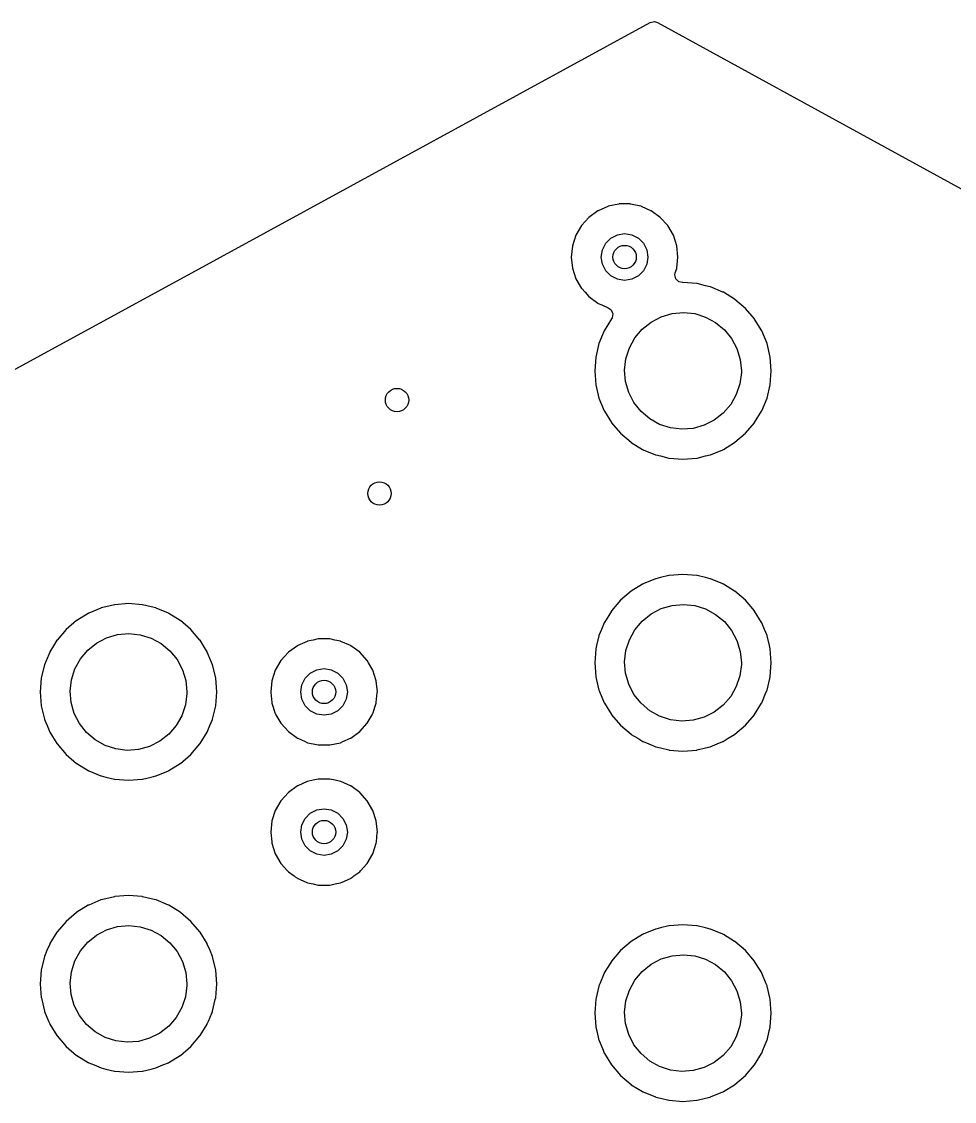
# Model space of a CAD drawing. Extents: x 4.44 to 6.57, y -4.27 to -1.83.
# Drawn here: x 5.066 to 5.695, y -2.56 to -1.831 of the extents above; entities that cross this region are included whole.
import ezdxf

# ---------------------------------------------------------------- set-up
doc = ezdxf.new("R2010")
doc.units = 0
doc.header["$MEASUREMENT"] = 0
doc.layers.add('BLACK', color=7, linetype='CONTINUOUS')

msp = doc.modelspace()

# ---------------------------------------------------------------- linework, layer by layer
at = {"layer": 'BLACK', "linetype": 'CONTINUOUS'}
for p, q in [((5.1998, -1.99016), (5.48975, -1.83201)), ((5.48975, -1.83201), (5.49248, -1.83141)), ((5.49248, -1.83141), (5.4945, -1.83201)), ((5.4945, -1.83201), (6.26077, -2.25128)), ((5.46109, -1.95606), (5.4547, -1.95891)), ((5.46133, -1.95595), (5.46109, -1.95606)), ((5.46109, -1.95606), (5.46109, -1.95606)), ((5.465, -1.95517), (5.46133, -1.95595)), ((5.46843, -1.95444), (5.465, -1.95517)), ((5.46868, -1.95439), (5.46843, -1.95444)), ((5.46843, -1.95444), (5.46843, -1.95444)), ((5.4762, -1.95439), (5.46868, -1.95439)), ((5.47645, -1.95444), (5.4762, -1.95439)), ((5.47988, -1.95517), (5.47645, -1.95444)), ((5.47645, -1.95444), (5.47645, -1.95444)), ((5.48355, -1.95595), (5.47988, -1.95517)), ((5.48379, -1.95606), (5.48355, -1.95595)), ((5.49019, -1.95891), (5.48379, -1.95606)), ((5.48379, -1.95606), (5.48379, -1.95606)), ((5.44838, -1.96343), (5.44334, -1.96902)), ((5.45446, -1.95901), (5.44838, -1.96343)), ((5.4547, -1.95891), (5.45446, -1.95901)), ((5.4547, -1.95891), (5.4547, -1.95891)), ((5.49042, -1.95901), (5.49019, -1.95891)), ((5.49019, -1.95891), (5.49019, -1.95891)), ((5.49651, -1.96343), (5.49042, -1.95901)), ((5.50154, -1.96902), (5.49651, -1.96343)), ((5.44334, -1.96902), (5.43959, -1.97553)), ((5.5053, -1.97553), (5.50154, -1.96902)), ((5.43959, -1.97553), (5.43726, -1.98268)), ((5.4597, -1.9809), (5.46318, -1.97742)), ((5.46318, -1.97742), (5.46757, -1.97518)), ((5.46757, -1.97518), (5.47244, -1.97441)), ((5.47244, -1.97441), (5.47731, -1.97518)), ((5.47731, -1.97518), (5.4817, -1.97742)), ((5.4817, -1.97742), (5.48518, -1.9809)), ((5.50762, -1.98268), (5.5053, -1.97553)), ((5.43726, -1.98268), (5.43648, -1.99016)), ((5.45669, -1.99016), (5.45746, -1.98529)), ((5.45746, -1.98529), (5.4597, -1.9809)), ((5.48518, -1.9809), (5.48742, -1.98529)), ((5.48742, -1.98529), (5.48819, -1.99016)), ((5.50841, -1.99016), (5.50762, -1.98268)), ((4.72107, -2.25128), (5.1998, -1.99016)), ((5.43648, -1.99016), (5.43726, -1.99763)), ((5.45746, -1.99502), (5.45669, -1.99016)), ((5.4597, -1.99941), (5.45746, -1.99502)), ((5.48742, -1.99502), (5.48518, -1.99941)), ((5.48819, -1.99016), (5.48742, -1.99502)), ((5.50762, -1.99763), (5.50841, -1.99016)), ((5.43726, -1.99763), (5.43959, -2.00479)), ((5.46318, -2.0029), (5.4597, -1.99941)), ((5.48518, -1.99941), (5.4817, -2.0029)), ((5.50633, -2.0021), (5.50656, -2.00089)), ((5.50694, -2.00483), (5.50633, -2.0021)), ((5.50656, -2.00089), (5.50754, -1.99788)), ((5.50754, -1.99788), (5.50762, -1.99763)), ((5.43959, -2.00479), (5.44334, -2.0113)), ((5.46757, -2.00513), (5.46318, -2.0029)), ((5.47244, -2.00591), (5.46757, -2.00513)), ((5.47731, -2.00513), (5.47244, -2.00591)), ((5.4817, -2.0029), (5.47731, -2.00513)), ((5.50893, -2.00679), (5.50694, -2.00483)), ((5.51142, -2.00731), (5.50893, -2.00679)), ((5.51142, -2.00737), (5.51142, -2.00731)), ((5.51162, -2.00737), (5.51142, -2.00737)), ((5.51181, -2.00736), (5.51162, -2.00737)), ((5.52113, -2.00809), (5.51181, -2.00736)), ((5.52132, -2.00813), (5.52113, -2.00809)), ((5.52706, -2.00951), (5.52132, -2.00813)), ((5.52132, -2.00813), (5.52132, -2.00813)), ((5.53022, -2.01027), (5.52706, -2.00951)), ((5.44334, -2.0113), (5.44352, -2.01149)), ((5.44352, -2.01149), (5.44352, -2.01149)), ((5.44352, -2.01149), (5.44573, -2.01395)), ((5.44573, -2.01395), (5.44838, -2.01688)), ((5.44838, -2.01688), (5.45446, -2.0213)), ((5.5304, -2.01035), (5.53022, -2.01027)), ((5.53868, -2.01377), (5.5304, -2.01035)), ((5.5304, -2.01035), (5.5304, -2.01035)), ((5.53886, -2.01385), (5.53868, -2.01377)), ((5.53868, -2.01377), (5.53868, -2.01377)), ((5.53902, -2.01395), (5.53886, -2.01385)), ((5.54666, -2.01863), (5.53902, -2.01395)), ((5.45446, -2.0213), (5.4547, -2.02141)), ((5.4547, -2.02141), (5.4547, -2.02141)), ((5.4547, -2.02141), (5.45698, -2.02243)), ((5.45698, -2.02243), (5.46133, -2.02436)), ((5.54683, -2.01873), (5.54666, -2.01863)), ((5.54666, -2.01863), (5.54666, -2.01863)), ((5.55394, -2.0248), (5.54683, -2.01873)), ((5.46133, -2.02436), (5.46132, -2.02439)), ((5.46132, -2.02439), (5.46346, -2.02586)), ((5.46346, -2.02586), (5.46455, -2.02843)), ((5.46407, -2.03118), (5.46368, -2.03184)), ((5.46455, -2.02843), (5.46407, -2.03118)), ((5.49025, -2.03399), (5.49706, -2.03043)), ((5.49706, -2.03043), (5.50443, -2.02826)), ((5.50443, -2.02826), (5.51209, -2.02756)), ((5.51209, -2.02756), (5.51973, -2.02836)), ((5.51973, -2.02836), (5.52707, -2.03064)), ((5.52707, -2.03064), (5.53383, -2.03429)), ((5.56001, -2.03191), (5.55394, -2.0248)), ((5.46362, -2.03191), (5.45873, -2.03988)), ((5.46368, -2.03184), (5.46362, -2.03191)), ((5.47933, -2.04469), (5.48427, -2.0388)), ((5.48427, -2.0388), (5.49025, -2.03399)), ((5.53383, -2.03429), (5.53975, -2.03919)), ((5.56011, -2.03208), (5.56001, -2.03191)), ((5.56489, -2.03988), (5.56011, -2.03208)), ((5.56011, -2.03208), (5.56011, -2.03208)), ((5.56011, -2.03208), (5.56011, -2.03208)), ((5.45873, -2.03988), (5.45515, -2.04852)), ((5.47562, -2.05142), (5.47933, -2.04469)), ((5.53975, -2.03919), (5.5446, -2.04514)), ((5.5446, -2.04514), (5.54821, -2.05193)), ((5.56847, -2.04852), (5.56489, -2.03988)), ((5.45515, -2.04852), (5.45297, -2.05761)), ((5.4733, -2.05874), (5.47562, -2.05142)), ((5.54821, -2.05193), (5.55043, -2.05928)), ((5.57065, -2.05761), (5.56847, -2.04852)), ((5.45297, -2.05761), (5.45224, -2.06693)), ((5.47244, -2.06638), (5.4733, -2.05874)), ((5.55043, -2.05928), (5.55118, -2.06693)), ((5.57138, -2.06693), (5.57065, -2.05761)), ((5.45224, -2.06693), (5.45297, -2.07625)), ((5.47309, -2.07404), (5.47244, -2.06638)), ((5.55118, -2.06693), (5.55117, -2.06803)), ((5.57065, -2.07625), (5.57138, -2.06693)), ((5.47521, -2.08142), (5.47309, -2.07404)), ((5.55117, -2.06803), (5.5502, -2.07565)), ((5.45297, -2.07625), (5.45515, -2.08534)), ((5.47872, -2.08826), (5.47521, -2.08142)), ((5.5502, -2.07565), (5.54778, -2.08294)), ((5.56847, -2.08534), (5.57065, -2.07625)), ((5.45515, -2.08534), (5.45873, -2.09397)), ((5.48349, -2.09428), (5.47872, -2.08826)), ((5.54398, -2.08962), (5.53896, -2.09544)), ((5.54778, -2.08294), (5.54398, -2.08962)), ((5.56489, -2.09397), (5.56847, -2.08534)), ((5.45873, -2.09397), (5.45883, -2.09414)), ((5.45883, -2.09414), (5.46351, -2.10178)), ((5.48934, -2.09926), (5.48349, -2.09428)), ((5.53896, -2.09544), (5.53291, -2.10017)), ((5.56011, -2.10178), (5.56479, -2.09414)), ((5.56479, -2.09414), (5.56489, -2.09397)), ((5.46351, -2.10178), (5.46351, -2.10178)), ((5.46351, -2.10178), (5.46362, -2.10195)), ((5.46362, -2.10195), (5.46969, -2.10905)), ((5.49605, -2.10301), (5.48934, -2.09926)), ((5.50336, -2.10538), (5.49605, -2.10301)), ((5.52605, -2.10363), (5.51865, -2.1057)), ((5.53291, -2.10017), (5.52605, -2.10363)), ((5.55394, -2.10905), (5.56001, -2.10195)), ((5.56001, -2.10195), (5.56011, -2.10178)), ((5.56011, -2.10178), (5.56011, -2.10178)), ((5.46969, -2.10905), (5.47679, -2.11513)), ((5.51099, -2.10629), (5.50336, -2.10538)), ((5.51865, -2.1057), (5.51099, -2.10629)), ((5.54683, -2.11513), (5.55394, -2.10905)), ((5.47679, -2.11513), (5.47696, -2.11523)), ((5.47696, -2.11523), (5.47696, -2.11523)), ((5.47696, -2.11523), (5.4846, -2.11991)), ((5.53902, -2.11991), (5.54666, -2.11523)), ((5.54666, -2.11523), (5.54683, -2.11513)), ((5.54666, -2.11523), (5.54666, -2.11523)), ((5.4846, -2.11991), (5.48477, -2.12001)), ((5.48477, -2.12001), (5.48495, -2.12008)), ((5.48495, -2.12008), (5.48495, -2.12008)), ((5.48495, -2.12008), (5.49322, -2.12351)), ((5.49322, -2.12351), (5.4934, -2.12359)), ((5.4934, -2.12359), (5.49656, -2.12434)), ((5.49656, -2.12434), (5.5023, -2.12572)), ((5.5023, -2.12572), (5.5023, -2.12572)), ((5.5023, -2.12572), (5.50249, -2.12577)), ((5.50249, -2.12577), (5.51181, -2.1265)), ((5.51181, -2.1265), (5.52113, -2.12577)), ((5.52113, -2.12577), (5.52132, -2.12572)), ((5.52132, -2.12572), (5.52706, -2.12434)), ((5.52132, -2.12572), (5.52132, -2.12572)), ((5.52706, -2.12434), (5.53022, -2.12359)), ((5.53022, -2.12359), (5.5304, -2.12351)), ((5.5304, -2.12351), (5.53868, -2.12008)), ((5.53868, -2.12008), (5.53886, -2.12001)), ((5.53868, -2.12008), (5.53868, -2.12008)), ((5.53886, -2.12001), (5.53902, -2.11991)), ((5.5023, -2.20499), (5.49656, -2.20636)), ((5.50249, -2.20494), (5.5023, -2.20498)), ((5.5023, -2.20498), (5.5023, -2.20499)), ((5.51181, -2.20421), (5.50249, -2.20494)), ((5.52113, -2.20494), (5.51181, -2.20421)), ((5.52132, -2.20498), (5.52113, -2.20494)), ((5.52132, -2.20499), (5.52132, -2.20498)), ((5.52706, -2.20636), (5.52132, -2.20499)), ((5.4846, -2.2108), (5.47696, -2.21548)), ((5.48477, -2.2107), (5.4846, -2.2108)), ((5.48495, -2.21062), (5.48477, -2.2107)), ((5.49322, -2.2072), (5.48495, -2.21062)), ((5.48495, -2.21062), (5.48495, -2.21062)), ((5.4934, -2.20712), (5.49322, -2.2072)), ((5.49322, -2.2072), (5.49322, -2.2072)), ((5.49656, -2.20636), (5.4934, -2.20712)), ((5.53022, -2.20712), (5.52706, -2.20636)), ((5.5304, -2.2072), (5.53022, -2.20712)), ((5.53868, -2.21062), (5.5304, -2.2072)), ((5.5304, -2.2072), (5.5304, -2.2072)), ((5.53886, -2.2107), (5.53868, -2.21062)), ((5.53868, -2.21062), (5.53868, -2.21062)), ((5.53902, -2.2108), (5.53886, -2.2107)), ((5.54666, -2.21548), (5.53902, -2.2108)), ((5.47679, -2.21558), (5.46969, -2.22165)), ((5.47696, -2.21548), (5.47679, -2.21558)), ((5.47696, -2.21548), (5.47696, -2.21548)), ((5.54683, -2.21558), (5.54666, -2.21548)), ((5.54666, -2.21548), (5.54666, -2.21548)), ((5.55394, -2.22165), (5.54683, -2.21558)), ((5.11921, -2.22688), (5.11093, -2.23031)), ((5.11939, -2.22681), (5.11921, -2.22688)), ((5.11921, -2.22688), (5.11921, -2.22688)), ((5.12254, -2.22605), (5.11939, -2.22681)), ((5.12829, -2.22467), (5.12254, -2.22605)), ((5.12848, -2.22462), (5.12829, -2.22467)), ((5.12829, -2.22467), (5.12829, -2.22467)), ((5.1378, -2.22389), (5.12848, -2.22462)), ((5.14711, -2.22462), (5.1378, -2.22389)), ((5.1473, -2.22467), (5.14711, -2.22462)), ((5.15305, -2.22605), (5.1473, -2.22467)), ((5.1473, -2.22467), (5.1473, -2.22467)), ((5.1562, -2.22681), (5.15305, -2.22605)), ((5.15638, -2.22688), (5.1562, -2.22681)), ((5.16466, -2.23031), (5.15638, -2.22688)), ((5.15638, -2.22688), (5.15638, -2.22688)), ((5.46969, -2.22165), (5.46362, -2.22876)), ((5.49025, -2.23084), (5.49706, -2.22728)), ((5.49706, -2.22728), (5.50443, -2.22511)), ((5.50443, -2.22511), (5.51209, -2.22441)), ((5.51209, -2.22441), (5.51973, -2.22521)), ((5.51973, -2.22521), (5.52707, -2.22749)), ((5.52707, -2.22749), (5.53383, -2.23114)), ((5.56001, -2.22876), (5.55394, -2.22165)), ((5.10278, -2.23527), (5.09567, -2.24134)), ((5.10294, -2.23517), (5.10278, -2.23527)), ((5.11058, -2.23049), (5.10294, -2.23517)), ((5.10294, -2.23517), (5.10294, -2.23517)), ((5.11075, -2.23038), (5.11058, -2.23049)), ((5.11093, -2.23031), (5.11075, -2.23038)), ((5.11093, -2.23031), (5.11093, -2.23031)), ((5.16484, -2.23038), (5.16466, -2.23031)), ((5.16466, -2.23031), (5.16466, -2.23031)), ((5.16501, -2.23049), (5.16484, -2.23038)), ((5.17265, -2.23517), (5.16501, -2.23049)), ((5.17281, -2.23527), (5.17265, -2.23517)), ((5.17265, -2.23517), (5.17265, -2.23517)), ((5.17992, -2.24134), (5.17281, -2.23527)), ((5.46351, -2.22893), (5.45883, -2.23657)), ((5.46362, -2.22876), (5.46351, -2.22893)), ((5.46351, -2.22893), (5.46351, -2.22893)), ((5.48427, -2.23565), (5.49025, -2.23084)), ((5.53383, -2.23114), (5.53975, -2.23604)), ((5.56011, -2.22893), (5.56001, -2.22876)), ((5.56479, -2.23657), (5.56011, -2.22893)), ((5.56011, -2.22893), (5.56011, -2.22893)), ((5.09567, -2.24134), (5.0896, -2.24845)), ((5.18599, -2.24845), (5.17992, -2.24134)), ((5.45682, -2.24134), (5.45515, -2.24537)), ((5.45866, -2.23691), (5.45682, -2.24134)), ((5.45873, -2.23673), (5.45866, -2.23691)), ((5.45866, -2.23691), (5.45866, -2.23691)), ((5.45883, -2.23657), (5.45873, -2.23673)), ((5.47562, -2.24827), (5.47933, -2.24154)), ((5.47933, -2.24154), (5.48427, -2.23565)), ((5.53975, -2.23604), (5.5446, -2.24199)), ((5.5446, -2.24199), (5.54821, -2.24878)), ((5.56489, -2.23673), (5.56479, -2.23657)), ((5.56497, -2.23691), (5.56489, -2.23673)), ((5.5668, -2.24134), (5.56497, -2.23691)), ((5.56497, -2.23691), (5.56497, -2.23691)), ((5.56847, -2.24537), (5.5668, -2.24134)), ((5.0895, -2.24861), (5.08713, -2.25247)), ((5.0896, -2.24845), (5.0895, -2.24861)), ((5.0895, -2.24861), (5.0895, -2.24861)), ((5.11624, -2.25052), (5.12305, -2.24696)), ((5.12305, -2.24696), (5.13042, -2.24479)), ((5.13042, -2.24479), (5.13807, -2.2441)), ((5.13807, -2.2441), (5.14571, -2.2449)), ((5.14571, -2.2449), (5.15305, -2.24717)), ((5.15305, -2.24717), (5.15981, -2.25083)), ((5.18609, -2.24861), (5.18599, -2.24845)), ((5.18846, -2.25247), (5.18609, -2.24861)), ((5.18609, -2.24861), (5.18609, -2.24861)), ((5.25833, -2.24937), (5.25194, -2.25221)), ((5.25857, -2.24926), (5.25833, -2.24937)), ((5.25833, -2.24937), (5.25833, -2.24937)), ((5.26239, -2.24845), (5.25857, -2.24926)), ((5.26567, -2.24775), (5.26239, -2.24845)), ((5.26593, -2.2477), (5.26567, -2.24775)), ((5.26567, -2.24775), (5.26567, -2.24775)), ((5.27344, -2.2477), (5.26593, -2.2477)), ((5.2737, -2.24775), (5.27344, -2.2477)), ((5.27698, -2.24845), (5.2737, -2.24775)), ((5.2737, -2.24775), (5.2737, -2.24775)), ((5.2808, -2.24926), (5.27698, -2.24845)), ((5.28104, -2.24937), (5.2808, -2.24926)), ((5.28743, -2.25221), (5.28104, -2.24937)), ((5.28104, -2.24937), (5.28104, -2.24937)), ((5.45511, -2.24556), (5.45351, -2.25221)), ((5.45515, -2.24537), (5.45511, -2.24556)), ((5.4733, -2.25559), (5.47562, -2.24827)), ((5.54821, -2.24878), (5.55043, -2.25613)), ((5.56851, -2.24556), (5.56847, -2.24537)), ((5.57011, -2.25221), (5.56851, -2.24556)), ((5.08464, -2.2566), (5.08218, -2.26255)), ((5.08471, -2.25642), (5.08464, -2.2566)), ((5.08464, -2.2566), (5.08464, -2.2566)), ((5.08713, -2.25247), (5.08471, -2.25642)), ((5.10531, -2.26122), (5.11025, -2.25534)), ((5.11025, -2.25534), (5.11624, -2.25052)), ((5.15981, -2.25083), (5.16573, -2.25572)), ((5.16573, -2.25572), (5.17059, -2.26168)), ((5.19088, -2.25642), (5.18846, -2.25247)), ((5.19095, -2.2566), (5.19088, -2.25642)), ((5.19342, -2.26255), (5.19095, -2.2566)), ((5.19095, -2.2566), (5.19095, -2.2566)), ((5.24562, -2.25674), (5.24059, -2.26233)), ((5.2517, -2.25232), (5.24562, -2.25674)), ((5.25194, -2.25221), (5.2517, -2.25232)), ((5.25194, -2.25221), (5.25194, -2.25221)), ((5.28767, -2.25232), (5.28743, -2.25221)), ((5.28743, -2.25221), (5.28743, -2.25221)), ((5.29375, -2.25674), (5.28767, -2.25232)), ((5.29878, -2.26233), (5.29375, -2.25674)), ((5.45297, -2.25446), (5.45224, -2.26378)), ((5.45351, -2.25221), (5.45297, -2.25446)), ((5.47244, -2.26323), (5.4733, -2.25559)), ((5.55043, -2.25613), (5.55118, -2.26378)), ((5.57065, -2.25446), (5.57011, -2.25221)), ((5.57138, -2.26378), (5.57065, -2.25446)), ((5.08218, -2.26255), (5.08114, -2.26506)), ((5.10161, -2.26796), (5.10531, -2.26122)), ((5.17059, -2.26168), (5.17419, -2.26846)), ((5.19445, -2.26506), (5.19342, -2.26255)), ((5.24059, -2.26233), (5.23683, -2.26884)), ((5.29962, -2.26378), (5.29878, -2.26233)), ((5.30254, -2.26884), (5.29962, -2.26378)), ((5.45224, -2.26378), (5.45297, -2.2731)), ((5.47309, -2.27089), (5.47244, -2.26323)), ((5.55118, -2.26378), (5.55117, -2.26488)), ((5.57065, -2.2731), (5.57138, -2.26378)), ((5.08109, -2.26524), (5.07921, -2.2731)), ((5.08114, -2.26506), (5.08109, -2.26524)), ((5.09929, -2.27528), (5.10161, -2.26796)), ((5.17419, -2.26846), (5.17642, -2.27582)), ((5.1945, -2.26524), (5.19445, -2.26506)), ((5.19638, -2.2731), (5.1945, -2.26524)), ((5.23683, -2.26884), (5.23451, -2.27599)), ((5.25694, -2.27421), (5.26043, -2.27072)), ((5.26043, -2.27072), (5.26482, -2.26849)), ((5.26482, -2.26849), (5.26969, -2.26772)), ((5.26969, -2.26772), (5.27455, -2.26849)), ((5.27455, -2.26849), (5.27894, -2.27072)), ((5.27894, -2.27072), (5.28243, -2.27421)), ((5.30486, -2.27599), (5.30254, -2.26884)), ((5.47521, -2.27827), (5.47309, -2.27089)), ((5.55117, -2.26488), (5.5502, -2.2725)), ((5.07896, -2.27415), (5.07822, -2.28346)), ((5.07921, -2.2731), (5.07896, -2.27415)), ((5.09843, -2.28291), (5.09929, -2.27528)), ((5.17642, -2.27582), (5.17717, -2.28346)), ((5.19664, -2.27415), (5.19638, -2.2731)), ((5.19737, -2.28346), (5.19664, -2.27415)), ((5.23451, -2.27599), (5.23372, -2.28346)), ((5.25394, -2.28346), (5.25471, -2.2786)), ((5.25471, -2.2786), (5.25694, -2.27421)), ((5.28243, -2.27421), (5.28466, -2.2786)), ((5.28466, -2.2786), (5.28543, -2.28346)), ((5.30565, -2.28346), (5.30486, -2.27599)), ((5.45297, -2.2731), (5.45302, -2.27329)), ((5.45302, -2.27329), (5.45302, -2.27329)), ((5.45302, -2.27329), (5.45327, -2.27434)), ((5.45327, -2.27434), (5.45515, -2.28219)), ((5.47872, -2.28511), (5.47521, -2.27827)), ((5.5502, -2.2725), (5.54778, -2.27979)), ((5.56847, -2.28219), (5.57035, -2.27434)), ((5.57035, -2.27434), (5.57061, -2.27329)), ((5.57061, -2.27329), (5.57065, -2.2731)), ((5.57061, -2.27329), (5.57061, -2.27329)), ((5.07822, -2.28346), (5.07896, -2.29278)), ((5.09907, -2.29057), (5.09843, -2.28291)), ((5.17715, -2.28456), (5.17619, -2.29219)), ((5.17717, -2.28346), (5.17715, -2.28456)), ((5.19664, -2.29278), (5.19737, -2.28346)), ((5.23372, -2.28346), (5.23375, -2.28372)), ((5.23375, -2.28372), (5.23448, -2.29065)), ((5.25471, -2.28833), (5.25394, -2.28346)), ((5.28543, -2.28346), (5.28466, -2.28833)), ((5.3049, -2.29065), (5.30562, -2.28372)), ((5.30562, -2.28372), (5.30565, -2.28346)), ((5.45515, -2.28219), (5.45523, -2.28237)), ((5.45523, -2.28237), (5.45523, -2.28237)), ((5.45523, -2.28237), (5.45557, -2.28321)), ((5.45557, -2.28321), (5.45873, -2.29083)), ((5.48349, -2.29113), (5.47872, -2.28511)), ((5.54778, -2.27979), (5.54398, -2.28647)), ((5.56489, -2.29083), (5.56794, -2.28346)), ((5.56794, -2.28346), (5.56805, -2.28321)), ((5.56805, -2.28321), (5.56839, -2.28237)), ((5.56839, -2.28237), (5.56847, -2.28219)), ((5.56839, -2.28237), (5.56839, -2.28237)), ((5.07896, -2.29278), (5.08114, -2.30187)), ((5.10119, -2.29796), (5.09907, -2.29057)), ((5.17619, -2.29219), (5.17376, -2.29948)), ((5.19445, -2.30187), (5.19664, -2.29278)), ((5.23448, -2.29065), (5.23451, -2.29094)), ((5.23451, -2.29094), (5.23683, -2.29809)), ((5.25694, -2.29272), (5.25471, -2.28833)), ((5.26043, -2.29621), (5.25694, -2.29272)), ((5.28243, -2.29272), (5.27894, -2.29621)), ((5.28466, -2.28833), (5.28243, -2.29272)), ((5.30254, -2.29809), (5.30486, -2.29094)), ((5.30486, -2.29094), (5.3049, -2.29065)), ((5.45873, -2.29083), (5.45883, -2.29099)), ((5.45883, -2.29099), (5.46351, -2.29863)), ((5.48934, -2.29611), (5.48349, -2.29113)), ((5.53896, -2.29229), (5.53291, -2.29702)), ((5.54398, -2.28647), (5.53896, -2.29229)), ((5.56011, -2.29863), (5.56479, -2.29099)), ((5.56479, -2.29099), (5.56489, -2.29083)), ((5.1047, -2.30479), (5.10119, -2.29796)), ((5.17376, -2.29948), (5.16997, -2.30616)), ((5.23683, -2.29809), (5.23696, -2.29832)), ((5.23696, -2.29832), (5.23696, -2.29832)), ((5.23696, -2.29832), (5.23724, -2.2988)), ((5.23724, -2.2988), (5.24059, -2.3046)), ((5.26482, -2.29844), (5.26043, -2.29621)), ((5.26969, -2.29921), (5.26482, -2.29844)), ((5.27455, -2.29844), (5.26969, -2.29921)), ((5.27894, -2.29621), (5.27455, -2.29844)), ((5.29878, -2.3046), (5.30213, -2.2988)), ((5.30213, -2.2988), (5.30241, -2.29832)), ((5.30241, -2.29832), (5.30254, -2.29809)), ((5.30241, -2.29832), (5.30241, -2.29832)), ((5.46351, -2.29863), (5.46351, -2.29863)), ((5.46351, -2.29863), (5.46362, -2.2988)), ((5.46362, -2.2988), (5.46969, -2.3059)), ((5.49605, -2.29986), (5.48934, -2.29611)), ((5.50336, -2.30223), (5.49605, -2.29986)), ((5.52605, -2.30049), (5.51865, -2.30255)), ((5.53291, -2.29702), (5.52605, -2.30049)), ((5.55394, -2.3059), (5.56001, -2.2988)), ((5.56001, -2.2988), (5.56011, -2.29863)), ((5.56011, -2.29863), (5.56011, -2.29863)), ((5.08114, -2.30187), (5.08121, -2.30205)), ((5.08121, -2.30205), (5.08121, -2.30205)), ((5.08121, -2.30205), (5.08286, -2.30603)), ((5.08286, -2.30603), (5.08471, -2.31051)), ((5.10947, -2.31081), (5.1047, -2.30479)), ((5.16997, -2.30616), (5.16495, -2.31198)), ((5.19088, -2.31051), (5.19273, -2.30603)), ((5.19273, -2.30603), (5.19438, -2.30205)), ((5.19438, -2.30205), (5.19445, -2.30187)), ((5.19438, -2.30205), (5.19438, -2.30205)), ((5.24059, -2.3046), (5.24562, -2.31019)), ((5.29375, -2.31019), (5.29878, -2.3046)), ((5.46969, -2.3059), (5.47679, -2.31198)), ((5.51099, -2.30314), (5.50336, -2.30223)), ((5.51865, -2.30255), (5.51099, -2.30314)), ((5.54683, -2.31198), (5.55394, -2.3059)), ((5.08471, -2.31051), (5.08482, -2.31068)), ((5.08482, -2.31068), (5.0895, -2.31832)), ((5.11533, -2.31579), (5.10947, -2.31081)), ((5.16495, -2.31198), (5.15889, -2.31671)), ((5.18609, -2.31832), (5.19077, -2.31068)), ((5.19077, -2.31068), (5.19088, -2.31051)), ((5.24562, -2.31019), (5.2517, -2.31461)), ((5.2517, -2.31461), (5.25194, -2.31472)), ((5.25194, -2.31472), (5.25194, -2.31472)), ((5.25194, -2.31472), (5.25692, -2.31693)), ((5.28245, -2.31693), (5.28743, -2.31472)), ((5.28743, -2.31472), (5.28767, -2.31461)), ((5.28743, -2.31472), (5.28743, -2.31472)), ((5.28767, -2.31461), (5.29375, -2.31019)), ((5.47679, -2.31198), (5.47696, -2.31208)), ((5.47696, -2.31208), (5.47696, -2.31208)), ((5.47696, -2.31208), (5.48127, -2.31472)), ((5.48127, -2.31472), (5.48477, -2.31686)), ((5.53886, -2.31686), (5.54235, -2.31472)), ((5.54235, -2.31472), (5.54666, -2.31208)), ((5.54666, -2.31208), (5.54683, -2.31198)), ((5.54666, -2.31208), (5.54666, -2.31208)), ((5.0895, -2.31832), (5.0895, -2.31832)), ((5.0895, -2.31832), (5.0896, -2.31848)), ((5.0896, -2.31848), (5.09567, -2.32559)), ((5.12203, -2.31954), (5.11533, -2.31579)), ((5.12934, -2.32192), (5.12203, -2.31954)), ((5.13697, -2.32283), (5.12934, -2.32192)), ((5.14463, -2.32224), (5.13697, -2.32283)), ((5.15203, -2.32017), (5.14463, -2.32224)), ((5.15889, -2.31671), (5.15203, -2.32017)), ((5.17992, -2.32559), (5.18599, -2.31848)), ((5.18599, -2.31848), (5.18609, -2.31832)), ((5.18609, -2.31832), (5.18609, -2.31832)), ((5.25692, -2.31693), (5.25857, -2.31767)), ((5.25857, -2.31767), (5.26225, -2.31845)), ((5.26225, -2.31845), (5.26567, -2.31918)), ((5.26567, -2.31918), (5.26567, -2.31918)), ((5.26567, -2.31918), (5.26593, -2.31923)), ((5.26593, -2.31923), (5.27344, -2.31923)), ((5.27344, -2.31923), (5.2737, -2.31918)), ((5.2737, -2.31918), (5.27712, -2.31845)), ((5.2737, -2.31918), (5.2737, -2.31918)), ((5.27712, -2.31845), (5.2808, -2.31767)), ((5.2808, -2.31767), (5.28245, -2.31693)), ((5.48477, -2.31686), (5.48495, -2.31693)), ((5.48495, -2.31693), (5.48495, -2.31693)), ((5.48495, -2.31693), (5.48868, -2.31848)), ((5.48868, -2.31848), (5.4934, -2.32044)), ((5.4934, -2.32044), (5.49656, -2.3212)), ((5.49656, -2.3212), (5.5023, -2.32257)), ((5.5023, -2.32257), (5.5023, -2.32257)), ((5.5023, -2.32257), (5.50249, -2.32262)), ((5.50249, -2.32262), (5.51181, -2.32335)), ((5.51181, -2.32335), (5.52113, -2.32262)), ((5.52113, -2.32262), (5.52132, -2.32257)), ((5.52132, -2.32257), (5.52706, -2.3212)), ((5.52132, -2.32257), (5.52132, -2.32257)), ((5.52706, -2.3212), (5.53022, -2.32044)), ((5.53022, -2.32044), (5.53494, -2.31848)), ((5.53494, -2.31848), (5.53868, -2.31693)), ((5.53868, -2.31693), (5.53886, -2.31686)), ((5.53868, -2.31693), (5.53868, -2.31693)), ((5.09567, -2.32559), (5.10278, -2.33166)), ((5.17281, -2.33166), (5.17992, -2.32559)), ((5.10278, -2.33166), (5.10294, -2.33176)), ((5.10294, -2.33176), (5.10294, -2.33176)), ((5.10294, -2.33176), (5.11058, -2.33644)), ((5.11058, -2.33644), (5.11075, -2.33654)), ((5.11075, -2.33654), (5.11093, -2.33662)), ((5.11093, -2.33662), (5.11093, -2.33662)), ((5.11093, -2.33662), (5.11921, -2.34005)), ((5.15638, -2.34005), (5.16466, -2.33662)), ((5.16466, -2.33662), (5.16484, -2.33654)), ((5.16466, -2.33662), (5.16466, -2.33662)), ((5.16484, -2.33654), (5.16501, -2.33644)), ((5.16501, -2.33644), (5.17265, -2.33176)), ((5.17265, -2.33176), (5.17281, -2.33166)), ((5.17265, -2.33176), (5.17265, -2.33176)), ((5.11921, -2.34005), (5.11939, -2.34012)), ((5.11939, -2.34012), (5.12254, -2.34088)), ((5.12254, -2.34088), (5.12829, -2.34226)), ((5.12829, -2.34226), (5.12829, -2.34226)), ((5.12829, -2.34226), (5.12848, -2.3423)), ((5.12848, -2.3423), (5.1378, -2.34304)), ((5.1378, -2.34304), (5.14711, -2.3423)), ((5.14711, -2.3423), (5.1473, -2.34226)), ((5.1473, -2.34226), (5.15305, -2.34088)), ((5.1473, -2.34226), (5.1473, -2.34226)), ((5.15305, -2.34088), (5.1562, -2.34012)), ((5.1562, -2.34012), (5.15638, -2.34005)), ((5.25833, -2.34385), (5.25194, -2.3467)), ((5.25857, -2.34375), (5.25833, -2.34385)), ((5.25833, -2.34385), (5.25833, -2.34385)), ((5.26225, -2.34297), (5.25857, -2.34375)), ((5.26567, -2.34224), (5.26225, -2.34297)), ((5.26593, -2.34219), (5.26567, -2.34224)), ((5.26567, -2.34224), (5.26567, -2.34224)), ((5.27344, -2.34219), (5.26593, -2.34219)), ((5.2737, -2.34224), (5.27344, -2.34219)), ((5.27712, -2.34297), (5.2737, -2.34224)), ((5.2737, -2.34224), (5.2737, -2.34224)), ((5.2808, -2.34375), (5.27712, -2.34297)), ((5.28104, -2.34385), (5.2808, -2.34375)), ((5.28743, -2.3467), (5.28104, -2.34385)), ((5.28104, -2.34385), (5.28104, -2.34385)), ((5.24562, -2.35123), (5.24059, -2.35681)), ((5.2517, -2.34681), (5.24562, -2.35123)), ((5.25194, -2.3467), (5.2517, -2.34681)), ((5.25194, -2.3467), (5.25194, -2.3467)), ((5.28767, -2.34681), (5.28743, -2.3467)), ((5.28743, -2.3467), (5.28743, -2.3467)), ((5.29375, -2.35123), (5.28767, -2.34681)), ((5.29878, -2.35681), (5.29375, -2.35123)), ((5.24059, -2.35681), (5.23683, -2.36332)), ((5.30254, -2.36332), (5.29878, -2.35681)), ((5.23683, -2.36332), (5.23451, -2.37048)), ((5.25694, -2.3687), (5.26043, -2.36521)), ((5.26043, -2.36521), (5.26482, -2.36298)), ((5.26482, -2.36298), (5.26969, -2.3622)), ((5.26969, -2.3622), (5.27455, -2.36298)), ((5.27455, -2.36298), (5.27894, -2.36521)), ((5.27894, -2.36521), (5.28243, -2.3687)), ((5.30486, -2.37048), (5.30254, -2.36332)), ((5.23451, -2.37048), (5.23372, -2.37795)), ((5.25394, -2.37795), (5.25471, -2.37309)), ((5.25471, -2.37309), (5.25694, -2.3687)), ((5.28243, -2.3687), (5.28466, -2.37309)), ((5.28466, -2.37309), (5.28543, -2.37795)), ((5.30565, -2.37795), (5.30486, -2.37048)), ((5.23372, -2.37795), (5.23375, -2.37821)), ((5.23375, -2.37821), (5.23441, -2.38455)), ((5.25471, -2.38282), (5.25394, -2.37795)), ((5.28543, -2.37795), (5.28466, -2.38282)), ((5.30496, -2.38455), (5.30562, -2.37821)), ((5.30562, -2.37821), (5.30565, -2.37795)), ((5.23441, -2.38455), (5.23451, -2.38543)), ((5.23451, -2.38543), (5.23683, -2.39258)), ((5.25694, -2.38721), (5.25471, -2.38282)), ((5.26043, -2.39069), (5.25694, -2.38721)), ((5.28243, -2.38721), (5.27894, -2.39069)), ((5.28466, -2.38282), (5.28243, -2.38721)), ((5.30254, -2.39258), (5.30486, -2.38543)), ((5.30486, -2.38543), (5.30496, -2.38455)), ((5.23683, -2.39258), (5.24059, -2.39909)), ((5.26482, -2.39293), (5.26043, -2.39069)), ((5.26969, -2.3937), (5.26482, -2.39293)), ((5.27455, -2.39293), (5.26969, -2.3937)), ((5.27894, -2.39069), (5.27455, -2.39293)), ((5.29878, -2.39909), (5.30254, -2.39258)), ((5.24059, -2.39909), (5.24076, -2.39929)), ((5.24076, -2.39929), (5.24076, -2.39929)), ((5.24076, -2.39929), (5.24511, -2.40411)), ((5.29427, -2.40411), (5.29861, -2.39929)), ((5.29861, -2.39929), (5.29878, -2.39909)), ((5.29861, -2.39929), (5.29861, -2.39929)), ((5.24511, -2.40411), (5.24562, -2.40468)), ((5.24562, -2.40468), (5.24952, -2.40751)), ((5.24952, -2.40751), (5.25029, -2.40807)), ((5.25029, -2.40807), (5.2517, -2.4091)), ((5.2517, -2.4091), (5.25194, -2.4092)), ((5.25194, -2.4092), (5.25194, -2.4092)), ((5.25194, -2.4092), (5.25752, -2.41169)), ((5.28185, -2.41169), (5.28743, -2.4092)), ((5.28743, -2.4092), (5.28767, -2.4091)), ((5.28743, -2.4092), (5.28743, -2.4092)), ((5.28767, -2.4091), (5.28908, -2.40807)), ((5.28908, -2.40807), (5.28985, -2.40751)), ((5.28985, -2.40751), (5.29375, -2.40468)), ((5.29375, -2.40468), (5.29427, -2.40411)), ((5.25752, -2.41169), (5.25857, -2.41216)), ((5.25857, -2.41216), (5.26225, -2.41294)), ((5.26225, -2.41294), (5.26567, -2.41367)), ((5.26567, -2.41367), (5.26567, -2.41367)), ((5.26567, -2.41367), (5.26593, -2.41372)), ((5.26593, -2.41372), (5.27344, -2.41372)), ((5.27344, -2.41372), (5.2737, -2.41367)), ((5.2737, -2.41367), (5.27712, -2.41294)), ((5.2737, -2.41367), (5.2737, -2.41367)), ((5.27712, -2.41294), (5.2808, -2.41216)), ((5.2808, -2.41216), (5.28185, -2.41169)), ((5.11921, -2.42373), (5.11093, -2.42716)), ((5.11939, -2.42366), (5.11921, -2.42373)), ((5.11921, -2.42373), (5.11921, -2.42373)), ((5.12254, -2.4229), (5.11939, -2.42366)), ((5.12829, -2.42152), (5.12254, -2.4229)), ((5.12848, -2.42148), (5.12829, -2.42152)), ((5.12829, -2.42152), (5.12829, -2.42152)), ((5.1378, -2.42074), (5.12848, -2.42148)), ((5.14711, -2.42148), (5.1378, -2.42074)), ((5.1473, -2.42152), (5.14711, -2.42148)), ((5.15305, -2.4229), (5.1473, -2.42152)), ((5.1473, -2.42152), (5.1473, -2.42152)), ((5.1562, -2.42366), (5.15305, -2.4229)), ((5.15638, -2.42373), (5.1562, -2.42366)), ((5.16466, -2.42716), (5.15638, -2.42373)), ((5.15638, -2.42373), (5.15638, -2.42373)), ((5.10294, -2.43202), (5.10278, -2.43212)), ((5.11058, -2.42734), (5.10294, -2.43202)), ((5.10294, -2.43202), (5.10294, -2.43202)), ((5.11075, -2.42723), (5.11058, -2.42734)), ((5.11093, -2.42716), (5.11075, -2.42723)), ((5.11093, -2.42716), (5.11093, -2.42716)), ((5.16484, -2.42723), (5.16466, -2.42716)), ((5.16466, -2.42716), (5.16466, -2.42716)), ((5.16501, -2.42734), (5.16484, -2.42723)), ((5.17265, -2.43202), (5.16501, -2.42734)), ((5.17281, -2.43212), (5.17265, -2.43202)), ((5.17265, -2.43202), (5.17265, -2.43202)), ((5.09567, -2.43819), (5.0896, -2.4453)), ((5.10278, -2.43212), (5.09567, -2.43819)), ((5.17992, -2.43819), (5.17281, -2.43212)), ((5.18599, -2.4453), (5.17992, -2.43819)), ((5.0895, -2.44546), (5.08482, -2.4531)), ((5.0896, -2.4453), (5.0895, -2.44546)), ((5.0895, -2.44546), (5.0895, -2.44546)), ((5.11624, -2.44737), (5.12305, -2.44381)), ((5.12305, -2.44381), (5.13042, -2.44164)), ((5.13042, -2.44164), (5.13807, -2.44095)), ((5.13807, -2.44095), (5.14571, -2.44175)), ((5.14571, -2.44175), (5.15305, -2.44402)), ((5.15305, -2.44402), (5.15981, -2.44768)), ((5.18609, -2.44546), (5.18599, -2.4453)), ((5.19077, -2.4531), (5.18609, -2.44546)), ((5.18609, -2.44546), (5.18609, -2.44546)), ((5.49322, -2.44342), (5.48495, -2.44685)), ((5.4934, -2.44334), (5.49322, -2.44342)), ((5.49322, -2.44342), (5.49322, -2.44342)), ((5.49656, -2.44258), (5.4934, -2.44334)), ((5.5023, -2.44121), (5.49656, -2.44258)), ((5.50249, -2.44116), (5.5023, -2.44121)), ((5.5023, -2.44121), (5.5023, -2.44121)), ((5.51181, -2.44043), (5.50249, -2.44116)), ((5.52113, -2.44116), (5.51181, -2.44043)), ((5.52132, -2.44121), (5.52113, -2.44116)), ((5.52706, -2.44258), (5.52132, -2.44121)), ((5.52132, -2.44121), (5.52132, -2.44121)), ((5.53022, -2.44334), (5.52706, -2.44258)), ((5.5304, -2.44342), (5.53022, -2.44334)), ((5.53868, -2.44685), (5.5304, -2.44342)), ((5.5304, -2.44342), (5.5304, -2.44342)), ((5.08464, -2.45345), (5.08281, -2.45788)), ((5.08471, -2.45327), (5.08464, -2.45345)), ((5.08464, -2.45345), (5.08464, -2.45345)), ((5.08482, -2.4531), (5.08471, -2.45327)), ((5.10531, -2.45807), (5.11025, -2.45219)), ((5.11025, -2.45219), (5.11624, -2.44737)), ((5.15981, -2.44768), (5.16573, -2.45257)), ((5.16573, -2.45257), (5.17059, -2.45853)), ((5.19088, -2.45327), (5.19077, -2.4531)), ((5.19095, -2.45345), (5.19088, -2.45327)), ((5.19278, -2.45788), (5.19095, -2.45345)), ((5.19095, -2.45345), (5.19095, -2.45345)), ((5.47679, -2.4518), (5.46969, -2.45788)), ((5.47696, -2.4517), (5.47679, -2.4518)), ((5.4846, -2.44702), (5.47696, -2.4517)), ((5.47696, -2.4517), (5.47696, -2.4517)), ((5.48477, -2.44692), (5.4846, -2.44702)), ((5.48495, -2.44685), (5.48477, -2.44692)), ((5.48495, -2.44685), (5.48495, -2.44685)), ((5.53886, -2.44692), (5.53868, -2.44685)), ((5.53868, -2.44685), (5.53868, -2.44685)), ((5.53902, -2.44702), (5.53886, -2.44692)), ((5.54666, -2.4517), (5.53902, -2.44702)), ((5.54683, -2.4518), (5.54666, -2.4517)), ((5.54666, -2.4517), (5.54666, -2.4517)), ((5.55394, -2.45788), (5.54683, -2.4518)), ((5.08281, -2.45788), (5.08114, -2.46191)), ((5.10161, -2.46481), (5.10531, -2.45807)), ((5.17059, -2.45853), (5.17419, -2.46531)), ((5.19445, -2.46191), (5.19278, -2.45788)), ((5.46969, -2.45788), (5.46362, -2.46498)), ((5.50443, -2.46133), (5.51209, -2.46063)), ((5.51209, -2.46063), (5.51973, -2.46143)), ((5.56001, -2.46498), (5.55394, -2.45788)), ((5.08114, -2.46191), (5.07896, -2.471)), ((5.09929, -2.47213), (5.10161, -2.46481)), ((5.17419, -2.46531), (5.17642, -2.47267)), ((5.19664, -2.471), (5.19445, -2.46191)), ((5.46351, -2.46515), (5.46031, -2.47037)), ((5.46362, -2.46498), (5.46351, -2.46515)), ((5.46351, -2.46515), (5.46351, -2.46515)), ((5.48427, -2.47187), (5.49025, -2.46706)), ((5.49025, -2.46706), (5.49706, -2.4635)), ((5.49706, -2.4635), (5.50443, -2.46133)), ((5.51973, -2.46143), (5.52707, -2.46371)), ((5.52707, -2.46371), (5.53383, -2.46736)), ((5.53383, -2.46736), (5.53975, -2.47226)), ((5.56011, -2.46515), (5.56001, -2.46498)), ((5.56331, -2.47037), (5.56011, -2.46515)), ((5.56011, -2.46515), (5.56011, -2.46515)), ((5.07896, -2.471), (5.07822, -2.48031)), ((5.09843, -2.47977), (5.09929, -2.47213)), ((5.17642, -2.47267), (5.17717, -2.48031)), ((5.19737, -2.48031), (5.19664, -2.471)), ((5.45866, -2.47313), (5.45568, -2.48031)), ((5.45873, -2.47295), (5.45866, -2.47313)), ((5.45866, -2.47313), (5.45866, -2.47313)), ((5.46031, -2.47037), (5.45873, -2.47295)), ((5.47933, -2.47776), (5.48427, -2.47187)), ((5.53975, -2.47226), (5.5446, -2.47821)), ((5.56489, -2.47295), (5.56331, -2.47037)), ((5.56497, -2.47313), (5.56489, -2.47295)), ((5.56794, -2.48031), (5.56497, -2.47313)), ((5.56497, -2.47313), (5.56497, -2.47313)), ((5.07822, -2.48031), (5.07896, -2.48963)), ((5.09907, -2.48742), (5.09843, -2.47977)), ((5.17715, -2.48141), (5.17619, -2.48904)), ((5.17717, -2.48031), (5.17715, -2.48141)), ((5.19664, -2.48963), (5.19737, -2.48031)), ((5.45511, -2.48178), (5.45322, -2.48963)), ((5.45515, -2.48159), (5.45511, -2.48178)), ((5.45568, -2.48031), (5.45515, -2.48159)), ((5.47562, -2.48449), (5.47933, -2.47776)), ((5.5446, -2.47821), (5.54821, -2.485)), ((5.56847, -2.48159), (5.56794, -2.48031)), ((5.56851, -2.48178), (5.56847, -2.48159)), ((5.5704, -2.48963), (5.56851, -2.48178)), ((5.07896, -2.48963), (5.079, -2.48982)), ((5.079, -2.48982), (5.079, -2.48982)), ((5.079, -2.48982), (5.07925, -2.49087)), ((5.10119, -2.49481), (5.09907, -2.48742)), ((5.17619, -2.48904), (5.17376, -2.49633)), ((5.19634, -2.49087), (5.19659, -2.48982)), ((5.19659, -2.48982), (5.19664, -2.48963)), ((5.19659, -2.48982), (5.19659, -2.48982)), ((5.45322, -2.48963), (5.45297, -2.49068)), ((5.4733, -2.49181), (5.47562, -2.48449)), ((5.54821, -2.485), (5.55043, -2.49235)), ((5.57065, -2.49068), (5.5704, -2.48963)), ((5.07925, -2.49087), (5.08114, -2.49872)), ((5.1047, -2.50164), (5.10119, -2.49481)), ((5.17376, -2.49633), (5.16997, -2.50301)), ((5.19445, -2.49872), (5.19634, -2.49087)), ((5.45297, -2.49068), (5.45224, -2.5)), ((5.47244, -2.49945), (5.4733, -2.49181)), ((5.55043, -2.49235), (5.55118, -2.5)), ((5.57138, -2.5), (5.57065, -2.49068)), ((5.08114, -2.49872), (5.08121, -2.4989)), ((5.08121, -2.4989), (5.08121, -2.4989)), ((5.08121, -2.4989), (5.0839, -2.5054)), ((5.10947, -2.50766), (5.1047, -2.50164)), ((5.16997, -2.50301), (5.16495, -2.50883)), ((5.19169, -2.5054), (5.19392, -2.5)), ((5.19392, -2.5), (5.19438, -2.4989)), ((5.19438, -2.4989), (5.19445, -2.49872)), ((5.19438, -2.4989), (5.19438, -2.4989)), ((5.45224, -2.5), (5.45297, -2.50932)), ((5.47309, -2.50711), (5.47244, -2.49945)), ((5.55117, -2.5011), (5.5502, -2.50872)), ((5.55118, -2.5), (5.55117, -2.5011)), ((5.57065, -2.50932), (5.57138, -2.5)), ((5.0839, -2.5054), (5.08471, -2.50736)), ((5.08471, -2.50736), (5.08482, -2.50753)), ((5.08482, -2.50753), (5.0895, -2.51517)), ((5.11533, -2.51264), (5.10947, -2.50766)), ((5.16495, -2.50883), (5.15889, -2.51356)), ((5.18609, -2.51517), (5.19077, -2.50753)), ((5.19077, -2.50753), (5.19088, -2.50736)), ((5.19088, -2.50736), (5.19169, -2.5054)), ((5.45297, -2.50932), (5.45302, -2.50951)), ((5.45302, -2.50951), (5.45302, -2.50951)), ((5.45302, -2.50951), (5.45362, -2.51202)), ((5.45362, -2.51202), (5.45515, -2.51841)), ((5.47521, -2.51449), (5.47309, -2.50711)), ((5.5502, -2.50872), (5.54778, -2.51601)), ((5.56847, -2.51841), (5.57, -2.51202)), ((5.57, -2.51202), (5.57061, -2.50951)), ((5.57061, -2.50951), (5.57065, -2.50932)), ((5.57061, -2.50951), (5.57061, -2.50951)), ((5.0895, -2.51517), (5.0895, -2.51517)), ((5.0895, -2.51517), (5.0896, -2.51533)), ((5.0896, -2.51533), (5.09567, -2.52244)), ((5.12203, -2.51639), (5.11533, -2.51264)), ((5.12934, -2.51877), (5.12203, -2.51639)), ((5.13697, -2.51968), (5.12934, -2.51877)), ((5.14463, -2.51909), (5.13697, -2.51968)), ((5.15203, -2.51702), (5.14463, -2.51909)), ((5.15889, -2.51356), (5.15203, -2.51702)), ((5.17992, -2.52244), (5.18599, -2.51533)), ((5.18599, -2.51533), (5.18609, -2.51517)), ((5.18609, -2.51517), (5.18609, -2.51517)), ((5.45515, -2.51841), (5.45523, -2.51859)), ((5.45523, -2.51859), (5.45523, -2.51859)), ((5.45523, -2.51859), (5.45789, -2.52503)), ((5.47872, -2.52133), (5.47521, -2.51449)), ((5.54778, -2.51601), (5.54398, -2.52269)), ((5.56573, -2.52503), (5.56839, -2.51859)), ((5.56839, -2.51859), (5.56847, -2.51841)), ((5.56839, -2.51859), (5.56839, -2.51859)), ((5.09567, -2.52244), (5.10278, -2.52851)), ((5.17281, -2.52851), (5.17992, -2.52244)), ((5.45789, -2.52503), (5.45873, -2.52705)), ((5.48349, -2.52735), (5.47872, -2.52133)), ((5.54398, -2.52269), (5.53896, -2.52851)), ((5.56489, -2.52705), (5.56573, -2.52503)), ((5.10278, -2.52851), (5.10294, -2.52861)), ((5.10294, -2.52861), (5.10294, -2.52861)), ((5.10294, -2.52861), (5.11058, -2.53329)), ((5.11058, -2.53329), (5.11075, -2.5334)), ((5.11075, -2.5334), (5.11093, -2.53347)), ((5.11093, -2.53347), (5.11093, -2.53347)), ((5.11093, -2.53347), (5.11466, -2.53502)), ((5.16093, -2.53502), (5.16466, -2.53347)), ((5.16466, -2.53347), (5.16484, -2.5334)), ((5.16466, -2.53347), (5.16466, -2.53347)), ((5.16484, -2.5334), (5.16501, -2.53329)), ((5.16501, -2.53329), (5.17265, -2.52861)), ((5.17265, -2.52861), (5.17281, -2.52851)), ((5.17265, -2.52861), (5.17265, -2.52861)), ((5.45873, -2.52705), (5.45883, -2.52721)), ((5.45883, -2.52721), (5.46351, -2.53485)), ((5.48934, -2.53233), (5.48349, -2.52735)), ((5.49605, -2.53608), (5.48934, -2.53233)), ((5.53291, -2.53324), (5.52605, -2.53671)), ((5.53896, -2.52851), (5.53291, -2.53324)), ((5.56011, -2.53485), (5.56479, -2.52721)), ((5.56479, -2.52721), (5.56489, -2.52705)), ((5.11466, -2.53502), (5.11939, -2.53697)), ((5.11939, -2.53697), (5.12254, -2.53773)), ((5.12254, -2.53773), (5.12829, -2.53911)), ((5.12829, -2.53911), (5.12829, -2.53911)), ((5.12829, -2.53911), (5.12848, -2.53915)), ((5.12848, -2.53915), (5.1378, -2.53989)), ((5.1378, -2.53989), (5.14711, -2.53915)), ((5.14711, -2.53915), (5.1473, -2.53911)), ((5.1473, -2.53911), (5.15305, -2.53773)), ((5.1473, -2.53911), (5.1473, -2.53911)), ((5.15305, -2.53773), (5.1562, -2.53697)), ((5.1562, -2.53697), (5.16093, -2.53502)), ((5.46351, -2.53485), (5.46351, -2.53485)), ((5.46351, -2.53485), (5.46362, -2.53502)), ((5.46362, -2.53502), (5.46969, -2.54212)), ((5.50336, -2.53845), (5.49605, -2.53608)), ((5.51099, -2.53936), (5.50336, -2.53845)), ((5.51865, -2.53877), (5.51099, -2.53936)), ((5.52605, -2.53671), (5.51865, -2.53877)), ((5.55394, -2.54212), (5.56001, -2.53502)), ((5.56001, -2.53502), (5.56011, -2.53485)), ((5.56011, -2.53485), (5.56011, -2.53485)), ((5.46969, -2.54212), (5.47679, -2.5482)), ((5.47679, -2.5482), (5.47696, -2.5483)), ((5.47696, -2.5483), (5.47696, -2.5483)), ((5.47696, -2.5483), (5.4846, -2.55298)), ((5.53902, -2.55298), (5.54666, -2.5483)), ((5.54666, -2.5483), (5.54683, -2.5482)), ((5.54666, -2.5483), (5.54666, -2.5483)), ((5.54683, -2.5482), (5.55394, -2.54212)), ((5.4846, -2.55298), (5.48477, -2.55308)), ((5.48477, -2.55308), (5.48495, -2.55315)), ((5.48495, -2.55315), (5.48495, -2.55315)), ((5.48495, -2.55315), (5.49322, -2.55658)), ((5.5304, -2.55658), (5.53868, -2.55315)), ((5.53868, -2.55315), (5.53886, -2.55308)), ((5.53868, -2.55315), (5.53868, -2.55315)), ((5.53886, -2.55308), (5.53902, -2.55298)), ((5.49322, -2.55658), (5.4934, -2.55666)), ((5.4934, -2.55666), (5.49656, -2.55742)), ((5.49656, -2.55742), (5.5023, -2.55879)), ((5.5023, -2.55879), (5.5023, -2.55879)), ((5.5023, -2.55879), (5.50249, -2.55884)), ((5.50249, -2.55884), (5.51181, -2.55957)), ((5.51181, -2.55957), (5.52113, -2.55884)), ((5.52113, -2.55884), (5.52132, -2.55879)), ((5.52132, -2.55879), (5.52706, -2.55742)), ((5.52132, -2.55879), (5.52132, -2.55879)), ((5.52706, -2.55742), (5.53022, -2.55666)), ((5.53022, -2.55666), (5.5304, -2.55658))]:
    msp.add_line(p, q, dxfattribs=at)
at = {"layer": 'BLACK'}
for centre in [(5.47244, -1.99016), (5.3189, -2.08661), (5.30709, -2.14961), (5.26969, -2.28346), (5.26969, -2.37795)]:
    msp.add_circle(centre, 0.00787, dxfattribs=at)

doc.saveas('drawing.dxf')
